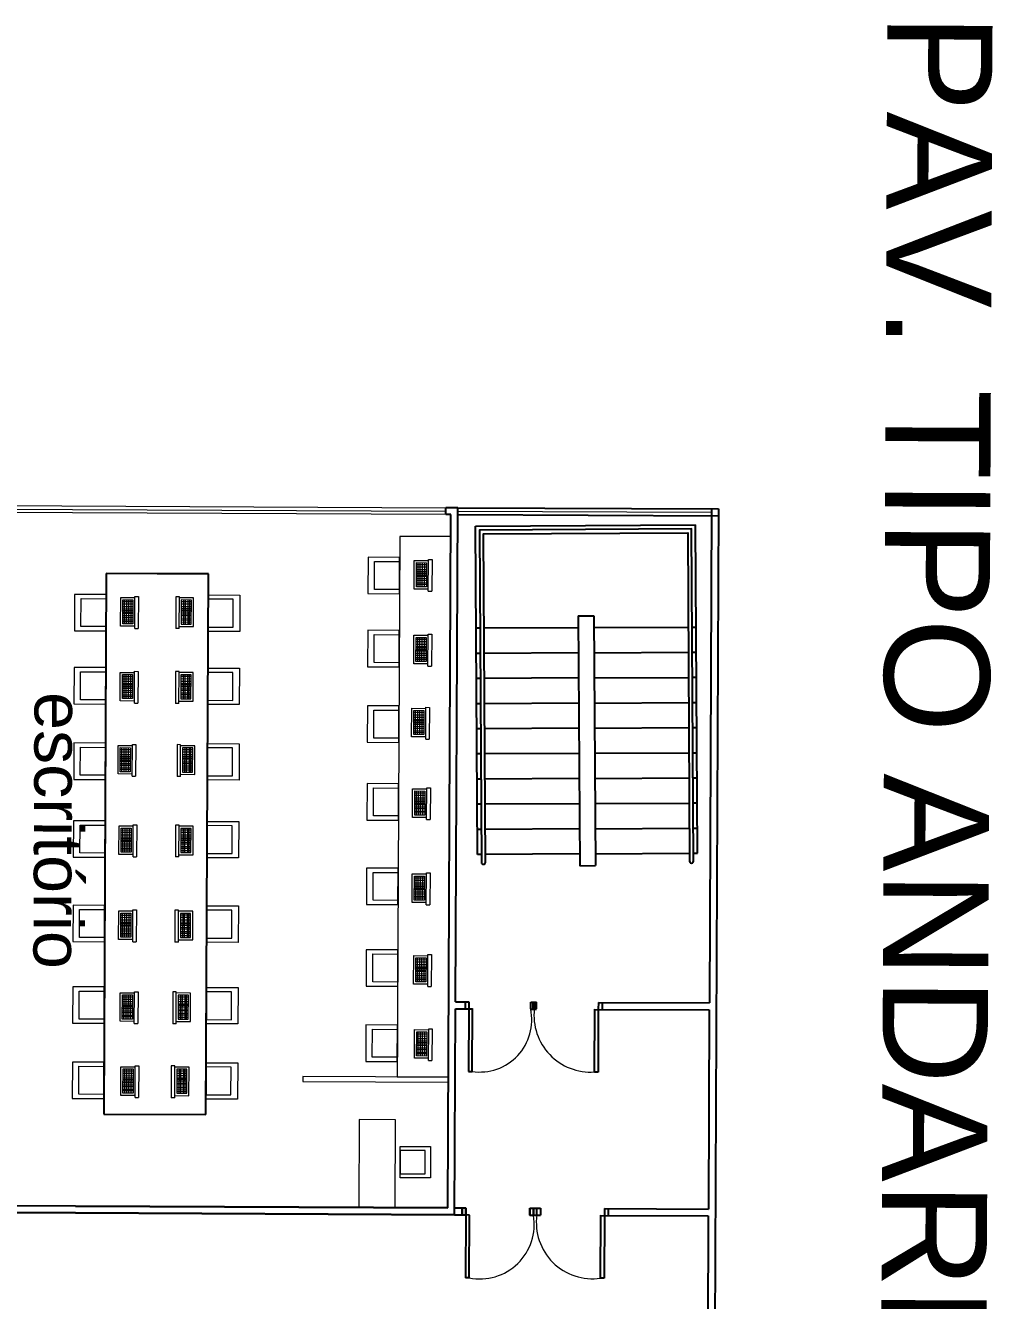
# Model space of a CAD drawing. Header units: metres. Extents: x 322294 to 7190115, y 7390841 to 10157759.
# Drawn here: x 323648.47 to 323660.78, y 7392817.42 to 7392833.65 of the extents above; entities that cross this region are included whole.
import ezdxf

# ---------------------------------------------------------------- set-up
doc = ezdxf.new("R2010")
doc.units = ezdxf.units.M
doc.layers.add('Alvenaria', color=6, linetype='Continuous')
doc.layers.add('Corrimão', color=1, linetype='Continuous')
for name, color, linetype, lineweight in [('ESQUADRIA', 2, 'Continuous', 15), ('linagrossa', 7, 'Continuous', 25), ('PISO', 254, 'Continuous', 9), ('VIDRO', 4, 'Continuous', 15)]:
    doc.layers.add(name, color=color, linetype=linetype, lineweight=lineweight)
doc.styles.get("Standard").update_dxf_attribs({"font": 'arial.ttf'})

# ---------------------------------------------------------------- blocks, each defined once
blk = doc.blocks.new('Escada Emergência')
at = {"layer": 'Alvenaria'}
for p, q in [((-4.18, -0.05), (-4.18, 0)), ((-4.18, 0), (0, 0)), ((-3.86, -0.05), (-3.86, 0)), ((-3.54, -0.05), (-3.54, 0)), ((-3.22, -0.05), (-3.22, 0)), ((-2.9, -0.05), (-2.9, 0)), ((-2.58, -0.05), (-2.58, 0)), ((-2.26, -0.05), (-2.26, 0)), ((-1.94, -0.05), (-1.94, 0)), ((-1.62, -0.05), (-1.62, 0)), ((-1.3, -0.05), (-1.3, 0)), ((0, -2.8), (0, 0)), ((-4.18, -1.3), (-4.18, -0.1)), ((-3.86, -1.3), (-3.86, -0.1)), ((-3.54, -1.3), (-3.54, -0.1)), ((-3.22, -1.3), (-3.22, -0.1)), ((-2.9, -1.3), (-2.9, -0.1)), ((-2.58, -1.3), (-2.58, -0.1)), ((-2.26, -1.3), (-2.26, -0.1)), ((-1.94, -1.3), (-1.94, -0.1)), ((-1.62, -1.3), (-1.62, -0.1)), ((-1.3, -1.3), (-1.3, -0.1)), ((-1.15, -1.3), (-4.33, -1.3)), ((-4.33, -1.5), (-4.33, -1.3)), ((-1.15, -1.5), (-1.15, -1.3)), ((-1.15, -1.5), (-4.33, -1.5)), ((-4.18, -1.5), (-4.18, -2.7)), ((-3.86, -1.5), (-3.86, -2.7)), ((-3.54, -1.5), (-3.54, -2.7)), ((-3.22, -1.5), (-3.22, -2.7)), ((-2.9, -1.5), (-2.9, -2.7)), ((-2.58, -1.5), (-2.58, -2.7)), ((-2.26, -1.5), (-2.26, -2.7)), ((-1.94, -1.5), (-1.94, -2.7)), ((-1.62, -1.5), (-1.62, -2.7)), ((-1.3, -1.5), (-1.3, -2.7)), ((-4.18, -2.75), (-4.18, -2.8)), ((-3.86, -2.75), (-3.86, -2.8)), ((-3.54, -2.75), (-3.54, -2.8)), ((-3.22, -2.75), (-3.22, -2.8)), ((-2.9, -2.75), (-2.9, -2.8)), ((-2.58, -2.75), (-2.58, -2.8)), ((-2.26, -2.75), (-2.26, -2.8)), ((-1.94, -2.75), (-1.94, -2.8)), ((-1.62, -2.75), (-1.62, -2.8)), ((-1.3, -2.75), (-1.3, -2.8)), ((-4.18, -2.8), (0, -2.8))]:
    blk.add_line(p, q, dxfattribs=at)
at = {"layer": 'Corrimão'}
blk.add_lwpolyline([(-4.28, -0.05), (-0.05, -0.05), (-0.05, -2.75), (-4.28, -2.75, -1), (-4.28, -2.7), (-0.1, -2.7), (-0.1, -0.1), (-4.28, -0.1, -1)], format="xyb", close=True, dxfattribs=at)

msp = doc.modelspace()

# ---------------------------------------------------------------- linework, layer by layer
at = {"layer": 'ESQUADRIA'}
for centre, radius, start, end in [((323654.255, 7392820.991), 0.664, 261.6791, 11.9465), ((323655.669, 7392821.049), 0.723, 173.6941, 273.7321), ((323654.255, 7392818.388), 0.695, 258.9733, 9.4248), ((323655.69, 7392818.41), 0.714, 172.1297, 278.4274)]:
    msp.add_arc(centre, radius, start, end, dxfattribs=at)
at = {"layer": 'linagrossa'}
for p, q in [((323653.977, 7392827.51), (323653.823, 7392827.511)), ((323653.823, 7392827.424), (323653.823, 7392827.511)), ((323653.889, 7392827.423), (323653.823, 7392827.424)), ((323653.849, 7392818.599), (323653.889, 7392827.423)), ((323653.948, 7392821.22), (323653.977, 7392827.51)), ((323653.977, 7392827.51), (323657.295, 7392827.495)), ((323653.977, 7392827.423), (323657.294, 7392827.408)), ((323657.207, 7392827.496), (323657.179, 7392821.206)), ((323657.295, 7392827.495), (323657.236, 7392814.628)), ((323649.499, 7392826.674), (323649.468, 7392819.791)), ((323650.801, 7392826.668), (323649.499, 7392826.674)), ((323650.77, 7392819.785), (323650.801, 7392826.668)), ((323653.948, 7392821.22), (323654.117, 7392821.22)), ((323654.069, 7392821.222), (323654.069, 7392821.134)), ((323654.117, 7392821.221), (323654.116, 7392821.134)), ((323654.905, 7392821.131), (323654.905, 7392821.218)), ((323654.932, 7392821.218), (323654.932, 7392821.13)), ((323654.95, 7392821.218), (323654.95, 7392821.131)), ((323654.977, 7392821.13), (323654.978, 7392821.217)), ((323653.936, 7392818.511), (323653.948, 7392821.133)), ((323653.948, 7392821.133), (323654.162, 7392821.132)), ((323654.116, 7392821.134), (323654.113, 7392820.334)), ((323654.158, 7392820.334), (323654.162, 7392821.134)), ((323654.905, 7392821.216), (323654.978, 7392821.216)), ((323654.905, 7392821.129), (323654.95, 7392821.128)), ((323654.95, 7392821.128), (323654.977, 7392821.128)), ((323655.716, 7392820.327), (323655.72, 7392821.127)), ((323655.72, 7392821.125), (323657.178, 7392821.118)), ((323655.765, 7392821.127), (323655.762, 7392820.327)), ((323655.766, 7392821.214), (323655.765, 7392821.127)), ((323655.766, 7392821.212), (323657.179, 7392821.206)), ((323655.814, 7392821.214), (323655.813, 7392821.127)), ((323657.178, 7392821.118), (323657.167, 7392818.583)), ((323654.113, 7392820.334), (323654.158, 7392820.334)), ((323655.762, 7392820.327), (323655.716, 7392820.327)), ((323649.468, 7392819.791), (323650.77, 7392819.785)), ((323649.11, 7392818.62), (323643.121, 7392818.643)), ((323649.11, 7392818.62), (323653.849, 7392818.599)), ((323653.849, 7392818.599), (323649.11, 7392818.62)), ((323649.11, 7392818.533), (323643.121, 7392818.555)), ((323649.11, 7392818.533), (323653.936, 7392818.511)), ((323653.936, 7392818.511), (323649.11, 7392818.533)), ((323653.936, 7392818.598), (323654.079, 7392818.597)), ((323653.936, 7392818.511), (323654.08, 7392818.51)), ((323654.031, 7392818.51), (323654.031, 7392818.598)), ((323654.032, 7392818.594), (323654.032, 7392818.506)), ((323654.08, 7392818.506), (323654.076, 7392817.706)), ((323654.079, 7392818.51), (323654.079, 7392818.597)), ((323654.08, 7392818.594), (323654.08, 7392818.506)), ((323654.125, 7392818.506), (323654.08, 7392818.51)), ((323654.122, 7392817.706), (323654.125, 7392818.506)), ((323654.894, 7392818.594), (323655.029, 7392818.593)), ((323654.894, 7392818.506), (323654.894, 7392818.594)), ((323654.894, 7392818.506), (323654.983, 7392818.506)), ((323654.895, 7392818.59), (323654.895, 7392818.502)), ((323654.94, 7392818.594), (323654.939, 7392818.506)), ((323654.941, 7392818.502), (323654.941, 7392818.59)), ((323654.983, 7392818.508), (323654.983, 7392818.595)), ((323654.983, 7392818.506), (323655.028, 7392818.506)), ((323655.029, 7392818.595), (323655.028, 7392818.507)), ((323655.794, 7392817.704), (323655.798, 7392818.504)), ((323655.798, 7392818.502), (323657.166, 7392818.496)), ((323655.844, 7392818.504), (323655.84, 7392817.704)), ((323655.844, 7392818.591), (323655.844, 7392818.504)), ((323655.844, 7392818.589), (323657.167, 7392818.583)), ((323655.892, 7392818.591), (323655.892, 7392818.503)), ((323657.166, 7392818.496), (323657.149, 7392814.628)), ((323654.122, 7392817.706), (323654.076, 7392817.706)), ((323655.84, 7392817.704), (323655.794, 7392817.704))]:
    msp.add_line(p, q, dxfattribs=at)
at = {"layer": 'PISO'}
for p, q in [((323653.237, 7392827.146), (323653.205, 7392820.264)), ((323653.888, 7392827.143), (323653.237, 7392827.146)), ((323653.421, 7392826.475), (323653.422, 7392826.839)), ((323653.422, 7392826.839), (323653.603, 7392826.839)), ((323653.449, 7392826.505), (323653.45, 7392826.812)), ((323653.45, 7392826.812), (323653.579, 7392826.811)), ((323653.45, 7392826.788), (323653.579, 7392826.787)), ((323653.45, 7392826.759), (323653.578, 7392826.758)), ((323653.47, 7392826.504), (323653.471, 7392826.812)), ((323653.494, 7392826.811), (323653.493, 7392826.504)), ((323653.524, 7392826.504), (323653.526, 7392826.811)), ((323653.551, 7392826.811), (323653.55, 7392826.504)), ((323653.579, 7392826.811), (323653.577, 7392826.504)), ((323653.601, 7392826.447), (323653.603, 7392826.852)), ((323653.603, 7392826.852), (323653.649, 7392826.852)), ((323653.649, 7392826.852), (323653.645, 7392826.447)), ((323649.499, 7392826.674), (323649.468, 7392819.791)), ((323650.15, 7392826.671), (323649.499, 7392826.674)), ((323650.15, 7392826.671), (323650.801, 7392826.668)), ((323650.801, 7392826.668), (323650.77, 7392819.785)), ((323653.449, 7392826.698), (323653.578, 7392826.698)), ((323653.449, 7392826.679), (323653.578, 7392826.678)), ((323653.449, 7392826.658), (323653.578, 7392826.657)), ((323653.578, 7392826.635), (323653.449, 7392826.635)), ((323653.449, 7392826.61), (323653.578, 7392826.609)), ((323653.578, 7392826.582), (323653.449, 7392826.583)), ((323653.45, 7392826.726), (323653.578, 7392826.725)), ((323653.601, 7392826.474), (323653.421, 7392826.475)), ((323653.449, 7392826.555), (323653.578, 7392826.555)), ((323653.577, 7392826.531), (323653.449, 7392826.532)), ((323653.577, 7392826.504), (323653.449, 7392826.505)), ((323653.601, 7392826.447), (323653.645, 7392826.447)), ((323649.683, 7392826.003), (323649.685, 7392826.367)), ((323649.685, 7392826.367), (323649.865, 7392826.366)), ((323649.711, 7392826.032), (323649.712, 7392826.339)), ((323649.712, 7392826.339), (323649.841, 7392826.339)), ((323649.712, 7392826.316), (323649.841, 7392826.315)), ((323649.712, 7392826.286), (323649.841, 7392826.286)), ((323649.712, 7392826.253), (323649.841, 7392826.253)), ((323649.733, 7392826.032), (323649.734, 7392826.339)), ((323649.757, 7392826.339), (323649.755, 7392826.032)), ((323649.787, 7392826.032), (323649.788, 7392826.339)), ((323649.813, 7392826.339), (323649.812, 7392826.032)), ((323649.841, 7392826.339), (323649.84, 7392826.032)), ((323649.864, 7392825.974), (323649.865, 7392826.379)), ((323649.865, 7392826.379), (323649.911, 7392826.379)), ((323649.911, 7392826.379), (323649.908, 7392825.974)), ((323650.387, 7392826.377), (323650.387, 7392825.972)), ((323650.433, 7392826.377), (323650.387, 7392826.377)), ((323650.431, 7392825.972), (323650.433, 7392826.377)), ((323650.613, 7392826.363), (323650.433, 7392826.364)), ((323650.456, 7392826.336), (323650.455, 7392826.029)), ((323650.585, 7392826.335), (323650.456, 7392826.336)), ((323650.585, 7392826.312), (323650.456, 7392826.312)), ((323650.585, 7392826.282), (323650.456, 7392826.283)), ((323650.585, 7392826.249), (323650.456, 7392826.25)), ((323650.484, 7392826.336), (323650.483, 7392826.029)), ((323650.508, 7392826.028), (323650.509, 7392826.336)), ((323650.541, 7392826.335), (323650.54, 7392826.028)), ((323650.562, 7392826.028), (323650.564, 7392826.335)), ((323650.584, 7392826.028), (323650.585, 7392826.335)), ((323650.611, 7392825.999), (323650.613, 7392826.363)), ((323649.84, 7392826.11), (323649.711, 7392826.111)), ((323649.712, 7392826.226), (323649.841, 7392826.225)), ((323649.712, 7392826.206), (323649.841, 7392826.206)), ((323649.712, 7392826.186), (323649.841, 7392826.185)), ((323649.84, 7392826.162), (323649.712, 7392826.163)), ((323649.712, 7392826.138), (323649.84, 7392826.137)), ((323650.455, 7392826.107), (323650.584, 7392826.106)), ((323650.585, 7392826.222), (323650.456, 7392826.222)), ((323650.585, 7392826.202), (323650.456, 7392826.203)), ((323650.585, 7392826.182), (323650.456, 7392826.182)), ((323650.456, 7392826.159), (323650.584, 7392826.159)), ((323650.584, 7392826.134), (323650.456, 7392826.134)), ((323649.864, 7392826.002), (323649.683, 7392826.003)), ((323649.711, 7392826.083), (323649.84, 7392826.082)), ((323649.84, 7392826.059), (323649.711, 7392826.059)), ((323649.84, 7392826.032), (323649.711, 7392826.032)), ((323649.864, 7392825.974), (323649.908, 7392825.974)), ((323650.431, 7392825.972), (323650.387, 7392825.972)), ((323650.431, 7392825.999), (323650.611, 7392825.999)), ((323650.584, 7392826.079), (323650.455, 7392826.079)), ((323650.455, 7392826.056), (323650.584, 7392826.055)), ((323650.455, 7392826.029), (323650.584, 7392826.028)), ((323653.416, 7392825.523), (323653.418, 7392825.888)), ((323653.418, 7392825.888), (323653.598, 7392825.887)), ((323653.444, 7392825.553), (323653.446, 7392825.86)), ((323653.445, 7392825.836), (323653.574, 7392825.836)), ((323653.445, 7392825.807), (323653.574, 7392825.806)), ((323653.445, 7392825.774), (323653.574, 7392825.773)), ((323653.446, 7392825.86), (323653.574, 7392825.859)), ((323653.466, 7392825.553), (323653.467, 7392825.86)), ((323653.49, 7392825.86), (323653.488, 7392825.552)), ((323653.52, 7392825.552), (323653.521, 7392825.859)), ((323653.547, 7392825.859), (323653.545, 7392825.552)), ((323653.574, 7392825.859), (323653.573, 7392825.552)), ((323653.597, 7392825.495), (323653.599, 7392825.9)), ((323653.599, 7392825.9), (323653.645, 7392825.9)), ((323653.645, 7392825.9), (323653.641, 7392825.495)), ((323653.444, 7392825.603), (323653.573, 7392825.603)), ((323653.445, 7392825.746), (323653.574, 7392825.746)), ((323653.445, 7392825.727), (323653.574, 7392825.726)), ((323653.445, 7392825.706), (323653.574, 7392825.706)), ((323653.574, 7392825.683), (323653.445, 7392825.683)), ((323653.445, 7392825.658), (323653.573, 7392825.658)), ((323653.573, 7392825.63), (323653.445, 7392825.631)), ((323653.597, 7392825.523), (323653.416, 7392825.523)), ((323653.573, 7392825.579), (323653.444, 7392825.58)), ((323653.573, 7392825.552), (323653.444, 7392825.553)), ((323653.597, 7392825.495), (323653.641, 7392825.495)), ((323649.679, 7392825.051), (323649.68, 7392825.415)), ((323649.68, 7392825.415), (323649.861, 7392825.414)), ((323649.707, 7392825.08), (323649.708, 7392825.387)), ((323649.708, 7392825.387), (323649.837, 7392825.387)), ((323649.708, 7392825.364), (323649.837, 7392825.363)), ((323649.708, 7392825.334), (323649.837, 7392825.334)), ((323649.708, 7392825.302), (323649.836, 7392825.301)), ((323649.728, 7392825.08), (323649.73, 7392825.387)), ((323649.752, 7392825.387), (323649.751, 7392825.08)), ((323649.782, 7392825.08), (323649.784, 7392825.387)), ((323649.809, 7392825.387), (323649.808, 7392825.08)), ((323649.837, 7392825.387), (323649.835, 7392825.08)), ((323649.859, 7392825.023), (323649.861, 7392825.428)), ((323649.861, 7392825.428), (323649.907, 7392825.427)), ((323649.907, 7392825.427), (323649.903, 7392825.022)), ((323650.382, 7392825.425), (323650.382, 7392825.02)), ((323650.428, 7392825.425), (323650.382, 7392825.425)), ((323650.426, 7392825.02), (323650.428, 7392825.425)), ((323650.609, 7392825.411), (323650.428, 7392825.412)), ((323650.452, 7392825.384), (323650.451, 7392825.077)), ((323650.581, 7392825.383), (323650.452, 7392825.384)), ((323650.581, 7392825.36), (323650.452, 7392825.36)), ((323650.581, 7392825.33), (323650.452, 7392825.331)), ((323650.58, 7392825.297), (323650.452, 7392825.298)), ((323650.48, 7392825.384), (323650.478, 7392825.077)), ((323650.504, 7392825.077), (323650.505, 7392825.384)), ((323650.537, 7392825.384), (323650.535, 7392825.076)), ((323650.558, 7392825.076), (323650.559, 7392825.383)), ((323650.579, 7392825.076), (323650.581, 7392825.383)), ((323650.607, 7392825.047), (323650.609, 7392825.411)), ((323649.707, 7392825.234), (323649.836, 7392825.233)), ((323649.836, 7392825.211), (323649.707, 7392825.211)), ((323649.707, 7392825.186), (323649.836, 7392825.185)), ((323649.836, 7392825.158), (323649.707, 7392825.159)), ((323649.707, 7392825.131), (323649.836, 7392825.13)), ((323649.708, 7392825.274), (323649.836, 7392825.273)), ((323649.708, 7392825.254), (323649.836, 7392825.254)), ((323650.58, 7392825.23), (323650.451, 7392825.23)), ((323650.451, 7392825.208), (323650.58, 7392825.207)), ((323650.58, 7392825.182), (323650.451, 7392825.182)), ((323650.451, 7392825.155), (323650.58, 7392825.155)), ((323650.58, 7392825.127), (323650.451, 7392825.128)), ((323650.58, 7392825.27), (323650.452, 7392825.27)), ((323650.58, 7392825.25), (323650.452, 7392825.251)), ((323649.859, 7392825.05), (323649.679, 7392825.051)), ((323649.836, 7392825.107), (323649.707, 7392825.107)), ((323649.835, 7392825.08), (323649.707, 7392825.08)), ((323649.859, 7392825.023), (323649.903, 7392825.022)), ((323650.426, 7392825.02), (323650.382, 7392825.02)), ((323650.427, 7392825.048), (323650.607, 7392825.047)), ((323650.451, 7392825.104), (323650.58, 7392825.103)), ((323650.451, 7392825.077), (323650.579, 7392825.076)), ((323653.388, 7392824.593), (323653.39, 7392824.957)), ((323653.39, 7392824.957), (323653.57, 7392824.956)), ((323653.568, 7392824.565), (323653.57, 7392824.97)), ((323653.57, 7392824.97), (323653.616, 7392824.969)), ((323653.616, 7392824.969), (323653.613, 7392824.564)), ((323653.416, 7392824.622), (323653.417, 7392824.929)), ((323653.417, 7392824.929), (323653.546, 7392824.929)), ((323653.417, 7392824.906), (323653.546, 7392824.905)), ((323653.417, 7392824.876), (323653.546, 7392824.876)), ((323653.417, 7392824.844), (323653.546, 7392824.843)), ((323653.417, 7392824.816), (323653.546, 7392824.815)), ((323653.417, 7392824.796), (323653.546, 7392824.796)), ((323653.437, 7392824.622), (323653.439, 7392824.929)), ((323653.462, 7392824.929), (323653.46, 7392824.622)), ((323653.492, 7392824.622), (323653.493, 7392824.929)), ((323653.518, 7392824.929), (323653.517, 7392824.622)), ((323653.546, 7392824.929), (323653.545, 7392824.622)), ((323653.416, 7392824.728), (323653.545, 7392824.727)), ((323653.545, 7392824.7), (323653.416, 7392824.701)), ((323653.416, 7392824.673), (323653.545, 7392824.672)), ((323653.545, 7392824.649), (323653.416, 7392824.649)), ((323653.417, 7392824.776), (323653.545, 7392824.775)), ((323653.545, 7392824.752), (323653.417, 7392824.753)), ((323649.651, 7392824.121), (323649.652, 7392824.485)), ((323649.652, 7392824.485), (323649.833, 7392824.484)), ((323649.831, 7392824.092), (323649.833, 7392824.497)), ((323649.833, 7392824.497), (323649.879, 7392824.497)), ((323649.879, 7392824.497), (323649.875, 7392824.092)), ((323650.402, 7392824.495), (323650.402, 7392824.089)), ((323650.448, 7392824.494), (323650.402, 7392824.495)), ((323650.446, 7392824.089), (323650.448, 7392824.494)), ((323650.629, 7392824.48), (323650.448, 7392824.481)), ((323650.627, 7392824.116), (323650.629, 7392824.48)), ((323653.569, 7392824.592), (323653.388, 7392824.593)), ((323653.545, 7392824.622), (323653.416, 7392824.622)), ((323653.568, 7392824.565), (323653.613, 7392824.564)), ((323649.678, 7392824.15), (323649.68, 7392824.457)), ((323649.679, 7392824.371), (323649.808, 7392824.371)), ((323649.679, 7392824.343), (323649.808, 7392824.343)), ((323649.679, 7392824.324), (323649.808, 7392824.323)), ((323649.679, 7392824.303), (323649.808, 7392824.303)), ((323649.68, 7392824.457), (323649.809, 7392824.456)), ((323649.68, 7392824.433), (323649.809, 7392824.433)), ((323649.68, 7392824.404), (323649.808, 7392824.403)), ((323649.7, 7392824.15), (323649.701, 7392824.457)), ((323649.724, 7392824.457), (323649.723, 7392824.15)), ((323649.754, 7392824.15), (323649.756, 7392824.457)), ((323649.781, 7392824.457), (323649.779, 7392824.149)), ((323649.809, 7392824.456), (323649.807, 7392824.149)), ((323650.472, 7392824.453), (323650.47, 7392824.146)), ((323650.6, 7392824.367), (323650.471, 7392824.367)), ((323650.6, 7392824.339), (323650.471, 7392824.34)), ((323650.6, 7392824.32), (323650.471, 7392824.32)), ((323650.601, 7392824.453), (323650.472, 7392824.453)), ((323650.601, 7392824.429), (323650.472, 7392824.43)), ((323650.6, 7392824.4), (323650.472, 7392824.4)), ((323650.5, 7392824.453), (323650.498, 7392824.146)), ((323650.523, 7392824.146), (323650.525, 7392824.453)), ((323650.556, 7392824.453), (323650.555, 7392824.146)), ((323650.578, 7392824.146), (323650.579, 7392824.453)), ((323650.599, 7392824.146), (323650.601, 7392824.453)), ((323649.807, 7392824.149), (323649.678, 7392824.15)), ((323649.808, 7392824.28), (323649.679, 7392824.281)), ((323649.679, 7392824.255), (323649.808, 7392824.255)), ((323649.808, 7392824.228), (323649.679, 7392824.228)), ((323649.679, 7392824.201), (323649.807, 7392824.2)), ((323649.807, 7392824.176), (323649.679, 7392824.177)), ((323650.47, 7392824.146), (323650.599, 7392824.146)), ((323650.6, 7392824.299), (323650.471, 7392824.3)), ((323650.471, 7392824.277), (323650.6, 7392824.276)), ((323650.6, 7392824.251), (323650.471, 7392824.252)), ((323650.471, 7392824.225), (323650.6, 7392824.224)), ((323650.599, 7392824.196), (323650.471, 7392824.197)), ((323650.471, 7392824.173), (323650.599, 7392824.173)), ((323649.831, 7392824.12), (323649.651, 7392824.121)), ((323649.831, 7392824.092), (323649.875, 7392824.092)), ((323650.446, 7392824.089), (323650.402, 7392824.089)), ((323650.446, 7392824.117), (323650.627, 7392824.116)), ((323653.4, 7392823.568), (323653.401, 7392823.933)), ((323653.401, 7392823.933), (323653.582, 7392823.932)), ((323653.428, 7392823.598), (323653.429, 7392823.905)), ((323653.429, 7392823.905), (323653.558, 7392823.904)), ((323653.429, 7392823.881), (323653.558, 7392823.881)), ((323653.429, 7392823.852), (323653.558, 7392823.851)), ((323653.429, 7392823.819), (323653.557, 7392823.818)), ((323653.449, 7392823.598), (323653.451, 7392823.905)), ((323653.473, 7392823.905), (323653.472, 7392823.598)), ((323653.503, 7392823.597), (323653.505, 7392823.905)), ((323653.53, 7392823.904), (323653.529, 7392823.597)), ((323653.558, 7392823.904), (323653.556, 7392823.597)), ((323653.58, 7392823.54), (323653.582, 7392823.945)), ((323653.582, 7392823.945), (323653.628, 7392823.945)), ((323653.628, 7392823.945), (323653.624, 7392823.54)), ((323653.428, 7392823.772), (323653.557, 7392823.771)), ((323653.428, 7392823.751), (323653.557, 7392823.751)), ((323653.557, 7392823.728), (323653.428, 7392823.729)), ((323653.428, 7392823.703), (323653.557, 7392823.703)), ((323653.557, 7392823.676), (323653.428, 7392823.676)), ((323653.429, 7392823.791), (323653.557, 7392823.791)), ((323653.58, 7392823.568), (323653.4, 7392823.568)), ((323653.428, 7392823.648), (323653.557, 7392823.648)), ((323653.557, 7392823.624), (323653.428, 7392823.625)), ((323653.556, 7392823.597), (323653.428, 7392823.598)), ((323653.58, 7392823.54), (323653.624, 7392823.54)), ((323649.662, 7392823.096), (323649.664, 7392823.46)), ((323649.664, 7392823.46), (323649.845, 7392823.459)), ((323649.69, 7392823.125), (323649.692, 7392823.432)), ((323649.691, 7392823.379), (323649.82, 7392823.379)), ((323649.691, 7392823.347), (323649.82, 7392823.346)), ((323649.692, 7392823.432), (323649.82, 7392823.432)), ((323649.692, 7392823.409), (323649.82, 7392823.408)), ((323649.712, 7392823.125), (323649.713, 7392823.432)), ((323649.736, 7392823.432), (323649.734, 7392823.125)), ((323649.766, 7392823.125), (323649.767, 7392823.432)), ((323649.793, 7392823.432), (323649.791, 7392823.125)), ((323649.82, 7392823.432), (323649.819, 7392823.125)), ((323649.843, 7392823.068), (323649.845, 7392823.473)), ((323649.845, 7392823.473), (323649.891, 7392823.472)), ((323649.891, 7392823.472), (323649.887, 7392823.067)), ((323650.381, 7392823.47), (323650.381, 7392823.065)), ((323650.427, 7392823.47), (323650.381, 7392823.47)), ((323650.425, 7392823.065), (323650.427, 7392823.47)), ((323650.607, 7392823.456), (323650.427, 7392823.457)), ((323650.451, 7392823.429), (323650.449, 7392823.122)), ((323650.579, 7392823.342), (323650.45, 7392823.343)), ((323650.58, 7392823.428), (323650.451, 7392823.429)), ((323650.579, 7392823.405), (323650.451, 7392823.405)), ((323650.579, 7392823.375), (323650.451, 7392823.376)), ((323650.479, 7392823.429), (323650.477, 7392823.122)), ((323650.502, 7392823.122), (323650.504, 7392823.429)), ((323650.535, 7392823.429), (323650.534, 7392823.121)), ((323650.557, 7392823.121), (323650.558, 7392823.428)), ((323650.578, 7392823.121), (323650.58, 7392823.428)), ((323650.606, 7392823.092), (323650.607, 7392823.456)), ((323649.69, 7392823.176), (323649.819, 7392823.175)), ((323649.691, 7392823.319), (323649.82, 7392823.318)), ((323649.691, 7392823.299), (323649.82, 7392823.299)), ((323649.691, 7392823.279), (323649.82, 7392823.278)), ((323649.82, 7392823.256), (323649.691, 7392823.256)), ((323649.691, 7392823.231), (323649.819, 7392823.23)), ((323649.819, 7392823.203), (323649.691, 7392823.204)), ((323650.579, 7392823.315), (323650.45, 7392823.315)), ((323650.579, 7392823.295), (323650.45, 7392823.296)), ((323650.579, 7392823.275), (323650.45, 7392823.275)), ((323650.45, 7392823.253), (323650.579, 7392823.252)), ((323650.579, 7392823.227), (323650.45, 7392823.227)), ((323650.45, 7392823.2), (323650.579, 7392823.2)), ((323650.578, 7392823.172), (323650.45, 7392823.173)), ((323649.843, 7392823.095), (323649.662, 7392823.096)), ((323649.819, 7392823.152), (323649.69, 7392823.152)), ((323649.819, 7392823.125), (323649.69, 7392823.125)), ((323649.843, 7392823.068), (323649.887, 7392823.067)), ((323650.425, 7392823.065), (323650.381, 7392823.065)), ((323650.425, 7392823.093), (323650.606, 7392823.092)), ((323650.449, 7392823.149), (323650.578, 7392823.148)), ((323650.449, 7392823.122), (323650.578, 7392823.121)), ((323653.395, 7392822.486), (323653.396, 7392822.85)), ((323653.396, 7392822.85), (323653.577, 7392822.849)), ((323653.575, 7392822.457), (323653.577, 7392822.862)), ((323653.577, 7392822.862), (323653.623, 7392822.862)), ((323653.623, 7392822.862), (323653.619, 7392822.457)), ((323653.423, 7392822.515), (323653.424, 7392822.822)), ((323653.424, 7392822.822), (323653.553, 7392822.822)), ((323653.424, 7392822.799), (323653.553, 7392822.798)), ((323653.424, 7392822.769), (323653.553, 7392822.769)), ((323653.424, 7392822.736), (323653.553, 7392822.736)), ((323653.424, 7392822.709), (323653.552, 7392822.708)), ((323653.424, 7392822.689), (323653.552, 7392822.689)), ((323653.444, 7392822.515), (323653.446, 7392822.822)), ((323653.468, 7392822.822), (323653.467, 7392822.515)), ((323653.498, 7392822.515), (323653.5, 7392822.822)), ((323653.525, 7392822.822), (323653.524, 7392822.515)), ((323653.553, 7392822.822), (323653.552, 7392822.515)), ((323653.423, 7392822.669), (323653.552, 7392822.668)), ((323653.552, 7392822.645), (323653.423, 7392822.646)), ((323653.423, 7392822.621), (323653.552, 7392822.62)), ((323653.552, 7392822.593), (323653.423, 7392822.593)), ((323653.423, 7392822.566), (323653.552, 7392822.565)), ((323653.552, 7392822.542), (323653.423, 7392822.542)), ((323649.657, 7392822.013), (323649.659, 7392822.378)), ((323649.659, 7392822.378), (323649.84, 7392822.377)), ((323649.838, 7392821.985), (323649.84, 7392822.39)), ((323649.84, 7392822.39), (323649.886, 7392822.39)), ((323649.886, 7392822.39), (323649.882, 7392821.985)), ((323650.376, 7392822.388), (323650.376, 7392821.982)), ((323650.422, 7392822.387), (323650.376, 7392822.388)), ((323650.42, 7392821.982), (323650.422, 7392822.387)), ((323650.603, 7392822.373), (323650.422, 7392822.374)), ((323650.601, 7392822.009), (323650.603, 7392822.373)), ((323653.575, 7392822.485), (323653.395, 7392822.486)), ((323653.552, 7392822.515), (323653.423, 7392822.515)), ((323653.575, 7392822.457), (323653.619, 7392822.457)), ((323649.685, 7392822.043), (323649.687, 7392822.35)), ((323649.686, 7392822.297), (323649.815, 7392822.296)), ((323649.686, 7392822.264), (323649.815, 7392822.263)), ((323649.686, 7392822.236), (323649.815, 7392822.236)), ((323649.686, 7392822.217), (323649.815, 7392822.216)), ((323649.686, 7392822.196), (323649.815, 7392822.196)), ((323649.687, 7392822.35), (323649.815, 7392822.349)), ((323649.687, 7392822.326), (323649.815, 7392822.326)), ((323649.707, 7392822.043), (323649.708, 7392822.35)), ((323649.731, 7392822.35), (323649.729, 7392822.043)), ((323649.761, 7392822.042), (323649.762, 7392822.349)), ((323649.788, 7392822.349), (323649.786, 7392822.042)), ((323649.815, 7392822.349), (323649.814, 7392822.042)), ((323650.446, 7392822.346), (323650.444, 7392822.039)), ((323650.574, 7392822.26), (323650.445, 7392822.26)), ((323650.574, 7392822.232), (323650.445, 7392822.233)), ((323650.574, 7392822.213), (323650.445, 7392822.213)), ((323650.574, 7392822.192), (323650.445, 7392822.193)), ((323650.575, 7392822.346), (323650.446, 7392822.346)), ((323650.575, 7392822.322), (323650.446, 7392822.323)), ((323650.574, 7392822.293), (323650.446, 7392822.293)), ((323650.474, 7392822.346), (323650.472, 7392822.039)), ((323650.497, 7392822.039), (323650.499, 7392822.346)), ((323650.53, 7392822.346), (323650.529, 7392822.039)), ((323650.552, 7392822.039), (323650.553, 7392822.346)), ((323650.573, 7392822.039), (323650.575, 7392822.346)), ((323649.814, 7392822.069), (323649.685, 7392822.07)), ((323649.814, 7392822.042), (323649.685, 7392822.043)), ((323649.815, 7392822.173), (323649.686, 7392822.174)), ((323649.686, 7392822.148), (323649.815, 7392822.148)), ((323649.814, 7392822.121), (323649.686, 7392822.121)), ((323649.686, 7392822.093), (323649.814, 7392822.093)), ((323650.444, 7392822.039), (323650.573, 7392822.039)), ((323650.445, 7392822.17), (323650.574, 7392822.169)), ((323650.574, 7392822.144), (323650.445, 7392822.145)), ((323650.445, 7392822.118), (323650.574, 7392822.117)), ((323650.573, 7392822.089), (323650.445, 7392822.09)), ((323650.445, 7392822.066), (323650.573, 7392822.066)), ((323649.838, 7392822.013), (323649.657, 7392822.013)), ((323649.838, 7392821.985), (323649.882, 7392821.985)), ((323650.42, 7392821.982), (323650.376, 7392821.982)), ((323650.42, 7392822.01), (323650.601, 7392822.009)), ((323653.414, 7392821.445), (323653.416, 7392821.809)), ((323653.416, 7392821.809), (323653.596, 7392821.808)), ((323653.442, 7392821.474), (323653.443, 7392821.782)), ((323653.443, 7392821.782), (323653.572, 7392821.781)), ((323653.443, 7392821.758), (323653.572, 7392821.757)), ((323653.443, 7392821.729), (323653.572, 7392821.728)), ((323653.463, 7392821.474), (323653.465, 7392821.781)), ((323653.488, 7392821.781), (323653.486, 7392821.474)), ((323653.518, 7392821.474), (323653.519, 7392821.781)), ((323653.544, 7392821.781), (323653.543, 7392821.474)), ((323653.572, 7392821.781), (323653.571, 7392821.474)), ((323653.594, 7392821.417), (323653.596, 7392821.822)), ((323653.596, 7392821.822), (323653.642, 7392821.822)), ((323653.642, 7392821.822), (323653.639, 7392821.416)), ((323653.442, 7392821.58), (323653.571, 7392821.579)), ((323653.571, 7392821.552), (323653.442, 7392821.553)), ((323653.443, 7392821.696), (323653.572, 7392821.695)), ((323653.443, 7392821.668), (323653.572, 7392821.667)), ((323653.443, 7392821.648), (323653.572, 7392821.648)), ((323653.443, 7392821.628), (323653.571, 7392821.627)), ((323653.571, 7392821.605), (323653.443, 7392821.605)), ((323653.595, 7392821.444), (323653.414, 7392821.445)), ((323653.442, 7392821.525), (323653.571, 7392821.525)), ((323653.571, 7392821.501), (323653.442, 7392821.502)), ((323653.571, 7392821.474), (323653.442, 7392821.474)), ((323653.594, 7392821.417), (323653.639, 7392821.416)), ((323649.677, 7392820.973), (323649.678, 7392821.337)), ((323649.678, 7392821.337), (323649.859, 7392821.336)), ((323649.705, 7392821.002), (323649.706, 7392821.309)), ((323649.706, 7392821.309), (323649.835, 7392821.309)), ((323649.706, 7392821.286), (323649.835, 7392821.285)), ((323649.706, 7392821.256), (323649.834, 7392821.256)), ((323649.706, 7392821.223), (323649.834, 7392821.223)), ((323649.726, 7392821.002), (323649.727, 7392821.309)), ((323649.75, 7392821.309), (323649.749, 7392821.002)), ((323649.78, 7392821.002), (323649.782, 7392821.309)), ((323649.807, 7392821.309), (323649.806, 7392821.002)), ((323649.835, 7392821.309), (323649.833, 7392821.001)), ((323649.857, 7392820.944), (323649.859, 7392821.349)), ((323649.859, 7392821.349), (323649.905, 7392821.349)), ((323649.905, 7392821.349), (323649.901, 7392820.944)), ((323650.347, 7392821.347), (323650.347, 7392820.942)), ((323650.393, 7392821.347), (323650.347, 7392821.347)), ((323650.391, 7392820.942), (323650.393, 7392821.347)), ((323650.574, 7392821.333), (323650.393, 7392821.334)), ((323650.417, 7392821.306), (323650.416, 7392820.999)), ((323650.546, 7392821.305), (323650.417, 7392821.306)), ((323650.546, 7392821.282), (323650.417, 7392821.282)), ((323650.546, 7392821.252), (323650.417, 7392821.253)), ((323650.545, 7392821.219), (323650.417, 7392821.22)), ((323650.445, 7392821.306), (323650.443, 7392820.999)), ((323650.469, 7392820.998), (323650.47, 7392821.306)), ((323650.502, 7392821.305), (323650.5, 7392820.998)), ((323650.523, 7392820.998), (323650.524, 7392821.305)), ((323650.544, 7392820.998), (323650.546, 7392821.305)), ((323650.572, 7392820.969), (323650.574, 7392821.333)), ((323649.705, 7392821.196), (323649.834, 7392821.195)), ((323649.705, 7392821.176), (323649.834, 7392821.175)), ((323649.705, 7392821.156), (323649.834, 7392821.155)), ((323649.834, 7392821.132), (323649.705, 7392821.133)), ((323649.705, 7392821.107), (323649.834, 7392821.107)), ((323649.834, 7392821.08), (323649.705, 7392821.08)), ((323650.545, 7392821.172), (323650.416, 7392821.173)), ((323650.545, 7392821.152), (323650.416, 7392821.152)), ((323650.416, 7392821.13), (323650.545, 7392821.129)), ((323650.545, 7392821.104), (323650.416, 7392821.104)), ((323650.416, 7392821.077), (323650.545, 7392821.076)), ((323650.545, 7392821.192), (323650.417, 7392821.192)), ((323649.857, 7392820.972), (323649.677, 7392820.973)), ((323649.705, 7392821.053), (323649.834, 7392821.052)), ((323649.833, 7392821.029), (323649.705, 7392821.029)), ((323649.833, 7392821.001), (323649.705, 7392821.002)), ((323649.857, 7392820.944), (323649.901, 7392820.944)), ((323650.391, 7392820.942), (323650.347, 7392820.942)), ((323650.392, 7392820.969), (323650.572, 7392820.969)), ((323650.545, 7392821.049), (323650.416, 7392821.049)), ((323650.416, 7392821.026), (323650.545, 7392821.025)), ((323650.416, 7392820.999), (323650.544, 7392820.998)), ((323653.424, 7392820.502), (323653.425, 7392820.867)), ((323653.425, 7392820.867), (323653.606, 7392820.866)), ((323653.452, 7392820.532), (323653.453, 7392820.839)), ((323653.453, 7392820.839), (323653.582, 7392820.838)), ((323653.453, 7392820.815), (323653.582, 7392820.815)), ((323653.453, 7392820.786), (323653.582, 7392820.785)), ((323653.453, 7392820.753), (323653.581, 7392820.752)), ((323653.473, 7392820.532), (323653.474, 7392820.839)), ((323653.497, 7392820.839), (323653.496, 7392820.532)), ((323653.527, 7392820.531), (323653.529, 7392820.838)), ((323653.554, 7392820.838), (323653.553, 7392820.531)), ((323653.582, 7392820.838), (323653.58, 7392820.531)), ((323653.604, 7392820.474), (323653.606, 7392820.879)), ((323653.606, 7392820.879), (323653.652, 7392820.879)), ((323653.652, 7392820.879), (323653.648, 7392820.474)), ((323653.452, 7392820.725), (323653.581, 7392820.725)), ((323653.452, 7392820.706), (323653.581, 7392820.705)), ((323653.452, 7392820.685), (323653.581, 7392820.685)), ((323653.581, 7392820.662), (323653.452, 7392820.663)), ((323653.452, 7392820.637), (323653.581, 7392820.637)), ((323653.581, 7392820.61), (323653.452, 7392820.61)), ((323653.452, 7392820.582), (323653.581, 7392820.582)), ((323649.867, 7392820.002), (323649.868, 7392820.407)), ((323649.868, 7392820.407), (323649.915, 7392820.406)), ((323649.915, 7392820.406), (323649.911, 7392820.001)), ((323653.604, 7392820.502), (323653.424, 7392820.502)), ((323653.58, 7392820.558), (323653.452, 7392820.559)), ((323653.58, 7392820.531), (323653.452, 7392820.532)), ((323653.604, 7392820.474), (323653.648, 7392820.474)), ((323649.686, 7392820.03), (323649.688, 7392820.394)), ((323649.688, 7392820.394), (323649.868, 7392820.393)), ((323649.714, 7392820.059), (323649.716, 7392820.366)), ((323649.715, 7392820.343), (323649.844, 7392820.342)), ((323649.715, 7392820.313), (323649.844, 7392820.313)), ((323649.715, 7392820.281), (323649.844, 7392820.28)), ((323649.715, 7392820.253), (323649.844, 7392820.252)), ((323649.716, 7392820.366), (323649.844, 7392820.366)), ((323649.736, 7392820.059), (323649.737, 7392820.366)), ((323649.76, 7392820.366), (323649.758, 7392820.059)), ((323649.79, 7392820.059), (323649.791, 7392820.366)), ((323649.817, 7392820.366), (323649.815, 7392820.059)), ((323649.844, 7392820.366), (323649.843, 7392820.059)), ((323650.329, 7392820.404), (323650.329, 7392819.999)), ((323650.375, 7392820.404), (323650.329, 7392820.404)), ((323650.373, 7392819.999), (323650.375, 7392820.404)), ((323650.556, 7392820.39), (323650.375, 7392820.391)), ((323650.399, 7392820.363), (323650.398, 7392820.056)), ((323650.527, 7392820.249), (323650.398, 7392820.25)), ((323650.528, 7392820.363), (323650.399, 7392820.363)), ((323650.528, 7392820.339), (323650.399, 7392820.34)), ((323650.527, 7392820.31), (323650.399, 7392820.31)), ((323650.527, 7392820.277), (323650.399, 7392820.277)), ((323650.427, 7392820.363), (323650.425, 7392820.056)), ((323650.451, 7392820.056), (323650.452, 7392820.363)), ((323650.484, 7392820.363), (323650.482, 7392820.056)), ((323650.505, 7392820.056), (323650.506, 7392820.363)), ((323650.526, 7392820.056), (323650.528, 7392820.363)), ((323650.554, 7392820.026), (323650.556, 7392820.39)), ((323653.205, 7392820.264), (323653.856, 7392820.261)), ((323649.843, 7392820.137), (323649.714, 7392820.138)), ((323649.714, 7392820.11), (323649.843, 7392820.109)), ((323649.843, 7392820.086), (323649.714, 7392820.086)), ((323649.715, 7392820.233), (323649.844, 7392820.233)), ((323649.715, 7392820.213), (323649.844, 7392820.212)), ((323649.843, 7392820.19), (323649.715, 7392820.19)), ((323649.715, 7392820.165), (323649.843, 7392820.164)), ((323650.527, 7392820.23), (323650.398, 7392820.23)), ((323650.527, 7392820.209), (323650.398, 7392820.21)), ((323650.398, 7392820.187), (323650.527, 7392820.186)), ((323650.527, 7392820.161), (323650.398, 7392820.162)), ((323650.398, 7392820.135), (323650.527, 7392820.134)), ((323650.527, 7392820.106), (323650.398, 7392820.107)), ((323650.398, 7392820.083), (323650.526, 7392820.083)), ((323649.867, 7392820.029), (323649.686, 7392820.03)), ((323649.843, 7392820.059), (323649.714, 7392820.059)), ((323649.867, 7392820.002), (323649.911, 7392820.001)), ((323650.373, 7392819.999), (323650.329, 7392819.999)), ((323650.373, 7392820.027), (323650.554, 7392820.026)), ((323650.398, 7392820.056), (323650.526, 7392820.056))]:
    msp.add_line(p, q, dxfattribs=at)
for points in [[(323653.236, 7392826.879), (323652.834, 7392826.881), (323652.832, 7392826.417), (323653.233, 7392826.416)], [(323653.234, 7392826.469), (323652.916, 7392826.471), (323652.917, 7392826.826), (323653.235, 7392826.825)], [(323649.498, 7392826.406), (323649.097, 7392826.408), (323649.095, 7392825.945), (323649.496, 7392825.943)], [(323649.496, 7392825.997), (323649.178, 7392825.998), (323649.18, 7392826.354), (323649.498, 7392826.352)], [(323650.8, 7392826.4), (323651.202, 7392826.399), (323651.2, 7392825.935), (323650.798, 7392825.937)], [(323650.798, 7392825.991), (323651.116, 7392825.989), (323651.118, 7392826.345), (323650.8, 7392826.346)], [(323653.231, 7392825.948), (323652.83, 7392825.95), (323652.828, 7392825.486), (323653.229, 7392825.485)], [(323653.229, 7392825.538), (323652.911, 7392825.54), (323652.913, 7392825.895), (323653.231, 7392825.894)], [(323649.494, 7392825.475), (323649.092, 7392825.477), (323649.09, 7392825.014), (323649.492, 7392825.012)], [(323650.796, 7392825.469), (323651.197, 7392825.468), (323651.195, 7392825.004), (323650.794, 7392825.006)], [(323649.492, 7392825.066), (323649.174, 7392825.067), (323649.175, 7392825.423), (323649.494, 7392825.421)], [(323650.794, 7392825.06), (323651.112, 7392825.058), (323651.114, 7392825.414), (323650.796, 7392825.415)], [(323653.227, 7392824.987), (323652.825, 7392824.989), (323652.823, 7392824.525), (323653.225, 7392824.523)], [(323653.225, 7392824.577), (323652.907, 7392824.578), (323652.909, 7392824.934), (323653.227, 7392824.933)], [(323649.49, 7392824.514), (323649.088, 7392824.516), (323649.086, 7392824.053), (323649.487, 7392824.051)], [(323650.792, 7392824.508), (323651.193, 7392824.506), (323651.191, 7392824.043), (323650.789, 7392824.045)], [(323649.488, 7392824.105), (323649.169, 7392824.106), (323649.171, 7392824.462), (323649.489, 7392824.46)], [(323650.79, 7392824.099), (323651.108, 7392824.097), (323651.109, 7392824.453), (323650.791, 7392824.454)], [(323653.222, 7392823.996), (323652.821, 7392823.998), (323652.819, 7392823.535), (323653.22, 7392823.533)], [(323653.221, 7392823.587), (323652.902, 7392823.588), (323652.904, 7392823.944), (323653.222, 7392823.942)], [(323649.485, 7392823.524), (323649.084, 7392823.526), (323649.081, 7392823.062), (323649.483, 7392823.061)], [(323650.787, 7392823.518), (323651.188, 7392823.516), (323651.186, 7392823.053), (323650.785, 7392823.055)], [(323649.483, 7392823.114), (323649.165, 7392823.116), (323649.167, 7392823.471), (323649.485, 7392823.47)], [(323650.785, 7392823.108), (323651.103, 7392823.107), (323651.105, 7392823.462), (323650.787, 7392823.464)], [(323653.218, 7392822.921), (323652.816, 7392822.923), (323652.814, 7392822.46), (323653.215, 7392822.458)], [(323653.216, 7392822.511), (323652.898, 7392822.513), (323652.899, 7392822.868), (323653.217, 7392822.867)], [(323649.48, 7392822.449), (323649.079, 7392822.451), (323649.076, 7392821.987), (323649.478, 7392821.985)], [(323649.478, 7392822.039), (323649.16, 7392822.041), (323649.162, 7392822.396), (323649.48, 7392822.395)], [(323650.782, 7392822.443), (323651.184, 7392822.441), (323651.181, 7392821.978), (323650.78, 7392821.979)], [(323650.78, 7392822.033), (323651.098, 7392822.032), (323651.1, 7392822.387), (323650.782, 7392822.389)], [(323653.213, 7392821.882), (323652.811, 7392821.884), (323652.809, 7392821.421), (323653.211, 7392821.419)], [(323653.211, 7392821.473), (323652.893, 7392821.474), (323652.894, 7392821.83), (323653.213, 7392821.828)], [(323649.475, 7392821.41), (323649.074, 7392821.412), (323649.072, 7392820.948), (323649.473, 7392820.947)], [(323650.777, 7392821.404), (323651.179, 7392821.402), (323651.177, 7392820.939), (323650.775, 7392820.941)], [(323649.473, 7392821), (323649.155, 7392821.002), (323649.157, 7392821.357), (323649.475, 7392821.356)], [(323650.776, 7392820.994), (323651.094, 7392820.993), (323651.095, 7392821.348), (323650.777, 7392821.35)], [(323653.208, 7392820.925), (323652.807, 7392820.926), (323652.805, 7392820.463), (323653.206, 7392820.461)], [(323653.207, 7392820.515), (323652.888, 7392820.516), (323652.89, 7392820.872), (323653.208, 7392820.87)], [(323649.471, 7392820.452), (323649.07, 7392820.454), (323649.067, 7392819.991), (323649.469, 7392819.989)], [(323650.773, 7392820.446), (323651.174, 7392820.444), (323651.172, 7392819.981), (323650.771, 7392819.983)], [(323649.469, 7392820.043), (323649.151, 7392820.044), (323649.153, 7392820.4), (323649.471, 7392820.398)], [(323650.771, 7392820.037), (323651.089, 7392820.035), (323651.091, 7392820.391), (323650.773, 7392820.392)], [(323653.183, 7392819.719), (323652.722, 7392819.721), (323652.717, 7392818.604), (323653.178, 7392818.602)], [(323653.244, 7392819.381), (323653.629, 7392819.379), (323653.628, 7392818.98), (323653.243, 7392818.982)], [(323653.243, 7392819.033), (323653.56, 7392819.032), (323653.561, 7392819.328), (323653.244, 7392819.33)]]:
    msp.add_lwpolyline(points, close=True, dxfattribs=at)
at = {"layer": 'VIDRO'}
for p, q in [((323648.116, 7392827.537), (323653.823, 7392827.511)), ((323648.116, 7392827.493), (323653.823, 7392827.467)), ((323653.823, 7392827.424), (323648.116, 7392827.45)), ((323653.977, 7392827.423), (323653.977, 7392827.51)), ((323653.977, 7392827.51), (323657.207, 7392827.496)), ((323653.977, 7392827.467), (323657.207, 7392827.452)), ((323657.207, 7392827.408), (323653.977, 7392827.423)), ((323657.207, 7392827.496), (323657.207, 7392827.408))]:
    msp.add_line(p, q, dxfattribs=at)
msp.add_lwpolyline([(323653.856, 7392820.261), (323652.005, 7392820.269), (323652.005, 7392820.205), (323653.856, 7392820.196)], close=True, dxfattribs=at)

# ---------------------------------------------------------------- block references
at = {"layer": 'Alvenaria', "xscale": -1, "rotation": 270.3360900300473}
msp.add_blockref('Escada Emergência', (323657.003, 7392827.292), dxfattribs=at)

# ---------------------------------------------------------------- texts
at = {"layer": 'linagrossa'}
for s, height, p in [('PAV. TIPO ANDARES IMPARES', 1.33997, (323659.445, 7392833.803)), ('escritório', 0.6219, (323648.589, 7392825.165))]:
    msp.add_text(s, height=height, rotation=269.7388, dxfattribs=at).set_placement(p)

doc.saveas('drawing.dxf')
